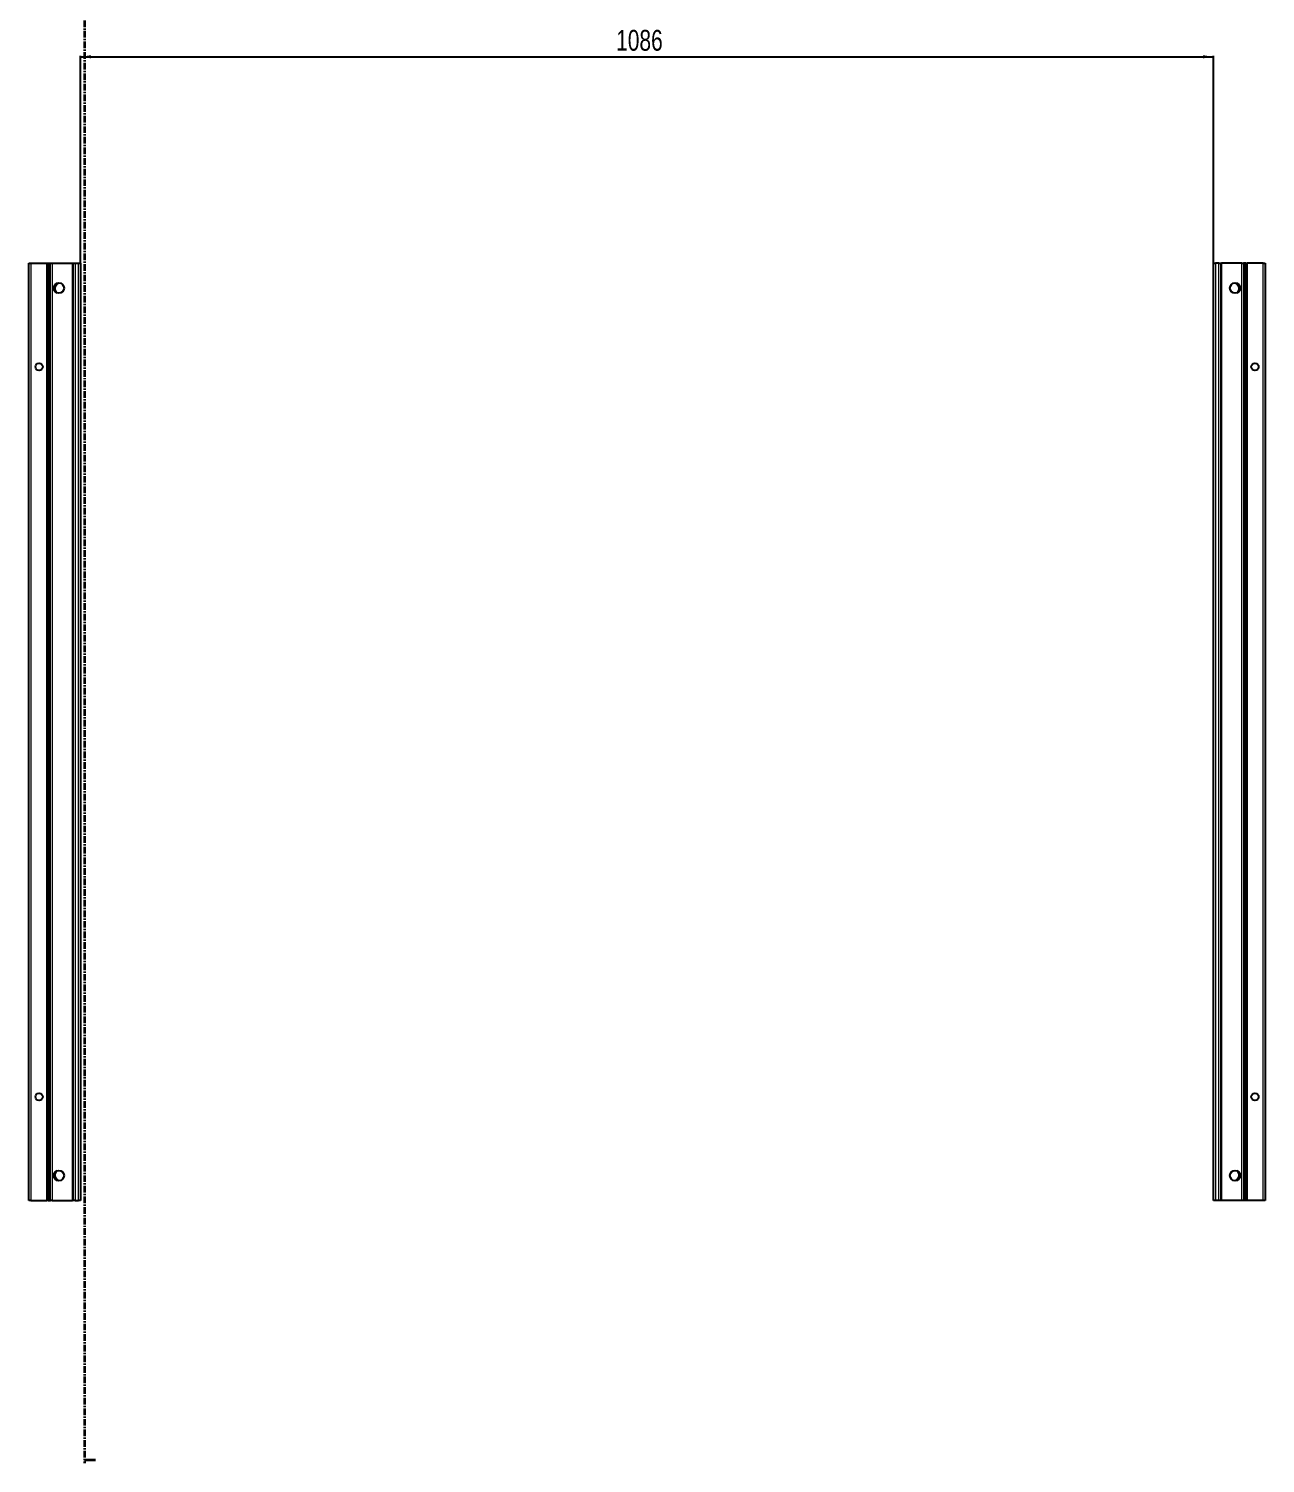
# Model space of a CAD drawing. Header units: millimetres. Extents: x -199 to 3364, y -2447 to 1507.
# Drawn here: x 1126 to 2311, y -1104 to 272 of the extents above; entities that cross this region are included whole.
import ezdxf

# ---------------------------------------------------------------- set-up
doc = ezdxf.new("R2010")
doc.units = ezdxf.units.MM
doc.linetypes.add('CENTER', pattern=[10.16, 6.35, -1.27, 1.27, -1.27])
doc.layers.add('FORMAT', color=7, linetype='Continuous')
doc.styles.add('SLDTEXTSTYLE0', font='TXT', dxfattribs={"width": 0.75})
doc.dimstyles.new('SLDDIMSTYLE0', dxfattribs={"dimtxt": 20, "dimasz": 10, "dimexe": 0, "dimexo": 0.0625, "dimgap": 5, "dimtad": 2, "dimdec": 1, "dimrnd": 1e-09, "dimzin": 12, "dimdsep": 46, "dimtxsty": 'SLDTEXTSTYLE0', "dimsah": 1, "dimcen": 0.09, "dimadec": 0, "dimazin": 3, "dimtfac": 1, "dimtofl": 0, "dimtmove": 0, "dimatfit": 3, "dimfxl": 0, "dimfrac": 2, "dimtolj": 1, "dimtzin": 12, "dimarcsym": 0})

# ---------------------------------------------------------------- blocks, each defined once
blk = doc.blocks.new('_D_4')
at = {"layer": 'FORMAT'}
for p, q in [((1175.4, 47.2), (1175.4, 246)), ((1175.4, 245), (2261.4, 245)), ((2261.4, 47.2), (2261.4, 246))]:
    blk.add_line(p, q, dxfattribs=at)
for points in [[(1175.4, 245), (1185.4, 243.5), (1185.4, 246.5)], [(2261.4, 245), (2251.4, 246.5), (2251.4, 243.5)]]:
    blk.add_solid(points, dxfattribs=at)
at = {"layer": 'FORMAT', "insert": (1688.8, 270.8), "char_height": 20, "attachment_point": 1, "style": 'SLDTEXTSTYLE0'}
blk.add_mtext('1086', dxfattribs=at)

msp = doc.modelspace()

# ---------------------------------------------------------------- linework, layer by layer
at = {"color": 7, "linetype": 'CENTER', "lineweight": 35}
msp.add_line((1179.1, 1499.09), (1179.1, -1103.67), dxfattribs=at)
at = {"color": 7, "linetype": 'Continuous', "lineweight": 25}
for p, q in [((1125.67, -851.79), (1125.67, 47.21)), ((1125.67, 47.21), (1127.67, 47.21)), ((1127.67, 47.21), (1143.02, 47.21)), ((1143.02, 47.21), (1143.67, 47.21)), ((1143.67, 23.46), (1143.67, 47.21)), ((1143.67, 47.21), (1144.25, 47.21)), ((1144.25, 47.21), (1145.46, 47.21)), ((1145.46, 47.21), (1145.46, -851.79)), ((1145.46, 47.21), (1145.49, 47.21)), ((1145.49, 47.21), (1145.49, -851.79)), ((1145.49, 47.21), (1146.7, 47.21)), ((1146.7, 47.21), (1148.11, 47.21)), ((1148.11, 47.21), (1167.52, 47.21)), ((1167.52, 47.21), (1168.17, 47.21)), ((1168.17, -851.79), (1168.17, 47.21)), ((1168.17, 47.21), (1170.17, 47.21)), ((1170.17, 47.21), (1173.37, 47.21)), ((1173.37, 47.21), (1175.37, 47.21)), ((1175.37, 47.21), (1175.37, -851.79)), ((2261.37, -851.79), (2261.37, 47.21)), ((2261.37, 47.21), (2263.37, 47.21)), ((2266.57, 47.21), (2263.37, 47.21)), ((2266.57, 47.21), (2268.57, 47.21)), ((2268.57, 47.21), (2268.57, -851.79)), ((2268.57, 47.21), (2269.22, 47.21)), ((2288.62, 47.21), (2269.22, 47.21)), ((2288.62, 47.21), (2290.03, 47.21)), ((2291.24, 47.21), (2290.03, 47.21)), ((2291.24, -851.79), (2291.24, 47.21)), ((2291.27, 47.21), (2291.24, 47.21)), ((2291.27, -851.79), (2291.27, 47.21)), ((2292.48, 47.21), (2291.27, 47.21)), ((2292.48, 47.21), (2293.07, 47.21)), ((2293.07, 47.21), (2293.07, 23.46)), ((2293.07, 47.21), (2293.72, 47.21)), ((2309.07, 47.21), (2293.72, 47.21)), ((2309.07, 47.21), (2311.07, 47.21)), ((2311.07, 47.21), (2311.07, -851.79)), ((1153.72, 27.73), (1153.72, 28.14)), ((2283.02, 28.14), (2283.02, 27.73)), ((1143.73, 23.35), (1143.67, 23.46)), ((1143.67, 23.46), (1143.67, 21.96)), ((1143.67, 21.96), (1143.73, 22.06)), ((1143.67, -26.54), (1143.67, 21.96)), ((1143.73, 22.06), (1143.73, 23.35)), ((2293.07, 23.46), (2293, 23.35)), ((2293, 23.35), (2293, 22.06)), ((2293, 22.06), (2293.07, 21.96)), ((2293.07, 21.96), (2293.07, 23.46)), ((2293.07, 21.96), (2293.07, -26.54)), ((1143.73, -26.65), (1143.67, -26.54)), ((1143.67, -26.54), (1143.67, -28.04)), ((1143.73, -27.94), (1143.73, -26.65)), ((2293.07, -26.54), (2293, -26.65)), ((2293, -26.65), (2293, -27.94)), ((2293.07, -28.04), (2293.07, -26.54)), ((1143.67, -28.04), (1143.73, -27.94)), ((1143.67, -76.54), (1143.67, -28.04)), ((2293, -27.94), (2293.07, -28.04)), ((2293.07, -28.04), (2293.07, -76.54)), ((1143.73, -76.65), (1143.67, -76.54)), ((1143.67, -76.54), (1143.67, -78.04)), ((1143.67, -78.04), (1143.73, -77.94)), ((1143.67, -126.54), (1143.67, -78.04)), ((1143.73, -77.94), (1143.73, -76.65)), ((2293.07, -76.54), (2293, -76.65)), ((2293, -76.65), (2293, -77.94)), ((2293, -77.94), (2293.07, -78.04)), ((2293.07, -78.04), (2293.07, -76.54)), ((2293.07, -78.04), (2293.07, -126.54)), ((1143.73, -126.65), (1143.67, -126.54)), ((1143.67, -126.54), (1143.67, -128.04)), ((1143.67, -128.04), (1143.73, -127.94)), ((1143.67, -176.54), (1143.67, -128.04)), ((1143.73, -127.94), (1143.73, -126.65)), ((2293.07, -126.54), (2293, -126.65)), ((2293, -126.65), (2293, -127.94)), ((2293, -127.94), (2293.07, -128.04)), ((2293.07, -128.04), (2293.07, -126.54)), ((2293.07, -128.04), (2293.07, -176.54)), ((1143.73, -176.65), (1143.67, -176.54)), ((1143.67, -176.54), (1143.67, -178.04)), ((1143.67, -178.04), (1143.73, -177.94)), ((1143.67, -226.54), (1143.67, -178.04)), ((1143.73, -177.94), (1143.73, -176.65)), ((2293.07, -176.54), (2293, -176.65)), ((2293, -176.65), (2293, -177.94)), ((2293, -177.94), (2293.07, -178.04)), ((2293.07, -178.04), (2293.07, -176.54)), ((2293.07, -178.04), (2293.07, -226.54)), ((1143.73, -226.65), (1143.67, -226.54)), ((1143.67, -226.54), (1143.67, -228.04)), ((1143.67, -228.04), (1143.73, -227.94)), ((1143.67, -276.54), (1143.67, -228.04)), ((1143.73, -227.94), (1143.73, -226.65)), ((2293.07, -226.54), (2293, -226.65)), ((2293, -226.65), (2293, -227.94)), ((2293, -227.94), (2293.07, -228.04)), ((2293.07, -228.04), (2293.07, -226.54)), ((2293.07, -228.04), (2293.07, -276.54)), ((1143.73, -276.65), (1143.67, -276.54)), ((1143.67, -276.54), (1143.67, -278.04)), ((1143.67, -278.04), (1143.73, -277.94)), ((1143.67, -326.54), (1143.67, -278.04)), ((1143.73, -277.94), (1143.73, -276.65)), ((2293.07, -276.54), (2293, -276.65)), ((2293, -276.65), (2293, -277.94)), ((2293, -277.94), (2293.07, -278.04)), ((2293.07, -278.04), (2293.07, -276.54)), ((2293.07, -278.04), (2293.07, -326.54)), ((1143.73, -326.65), (1143.67, -326.54)), ((1143.67, -326.54), (1143.67, -328.04)), ((1143.67, -328.04), (1143.73, -327.94)), ((1143.67, -376.54), (1143.67, -328.04)), ((1143.73, -327.94), (1143.73, -326.65)), ((2293.07, -326.54), (2293, -326.65)), ((2293, -326.65), (2293, -327.94)), ((2293, -327.94), (2293.07, -328.04)), ((2293.07, -328.04), (2293.07, -326.54)), ((2293.07, -328.04), (2293.07, -376.54)), ((1143.73, -376.65), (1143.67, -376.54)), ((1143.67, -376.54), (1143.67, -378.04)), ((1143.67, -378.04), (1143.73, -377.94)), ((1143.67, -426.54), (1143.67, -378.04)), ((1143.73, -377.94), (1143.73, -376.65)), ((2293.07, -376.54), (2293, -376.65)), ((2293, -376.65), (2293, -377.94)), ((2293, -377.94), (2293.07, -378.04)), ((2293.07, -378.04), (2293.07, -376.54)), ((2293.07, -378.04), (2293.07, -426.54)), ((1143.73, -426.65), (1143.67, -426.54)), ((1143.67, -426.54), (1143.67, -428.04)), ((1143.67, -428.04), (1143.73, -427.94)), ((1143.67, -476.54), (1143.67, -428.04)), ((1143.73, -427.94), (1143.73, -426.65)), ((2293.07, -426.54), (2293, -426.65)), ((2293, -426.65), (2293, -427.94)), ((2293, -427.94), (2293.07, -428.04)), ((2293.07, -428.04), (2293.07, -426.54)), ((2293.07, -428.04), (2293.07, -476.54)), ((1143.73, -476.65), (1143.67, -476.54)), ((1143.67, -476.54), (1143.67, -478.04)), ((1143.67, -478.04), (1143.73, -477.94)), ((1143.67, -526.54), (1143.67, -478.04)), ((1143.73, -477.94), (1143.73, -476.65)), ((2293.07, -476.54), (2293, -476.65)), ((2293, -476.65), (2293, -477.94)), ((2293, -477.94), (2293.07, -478.04)), ((2293.07, -478.04), (2293.07, -476.54)), ((2293.07, -478.04), (2293.07, -526.54)), ((1143.73, -526.65), (1143.67, -526.54)), ((1143.67, -526.54), (1143.67, -528.04)), ((1143.67, -528.04), (1143.73, -527.94)), ((1143.67, -576.54), (1143.67, -528.04)), ((1143.73, -527.94), (1143.73, -526.65)), ((2293.07, -526.54), (2293, -526.65)), ((2293, -526.65), (2293, -527.94)), ((2293, -527.94), (2293.07, -528.04)), ((2293.07, -528.04), (2293.07, -526.54)), ((2293.07, -528.04), (2293.07, -576.54)), ((1143.73, -576.65), (1143.67, -576.54)), ((1143.67, -576.54), (1143.67, -578.04)), ((1143.73, -577.94), (1143.73, -576.65)), ((2293.07, -576.54), (2293, -576.65)), ((2293, -576.65), (2293, -577.94)), ((2293.07, -578.04), (2293.07, -576.54)), ((1143.67, -578.04), (1143.73, -577.94)), ((1143.67, -626.54), (1143.67, -578.04)), ((2293, -577.94), (2293.07, -578.04)), ((2293.07, -578.04), (2293.07, -626.54)), ((1143.73, -626.65), (1143.67, -626.54)), ((1143.67, -626.54), (1143.67, -628.04)), ((1143.67, -628.04), (1143.73, -627.94)), ((1143.67, -676.54), (1143.67, -628.04)), ((1143.73, -627.94), (1143.73, -626.65)), ((2293.07, -626.54), (2293, -626.65)), ((2293, -626.65), (2293, -627.94)), ((2293, -627.94), (2293.07, -628.04)), ((2293.07, -628.04), (2293.07, -626.54)), ((2293.07, -628.04), (2293.07, -676.54)), ((1143.73, -676.65), (1143.67, -676.54)), ((1143.67, -676.54), (1143.67, -678.04)), ((1143.67, -678.04), (1143.73, -677.94)), ((1143.67, -726.54), (1143.67, -678.04)), ((1143.73, -677.94), (1143.73, -676.65)), ((2293.07, -676.54), (2293, -676.65)), ((2293, -676.65), (2293, -677.94)), ((2293, -677.94), (2293.07, -678.04)), ((2293.07, -678.04), (2293.07, -676.54)), ((2293.07, -678.04), (2293.07, -726.54)), ((1143.73, -726.65), (1143.67, -726.54)), ((1143.67, -726.54), (1143.67, -728.04)), ((1143.67, -728.04), (1143.73, -727.94)), ((1143.67, -776.54), (1143.67, -728.04)), ((1143.73, -727.94), (1143.73, -726.65)), ((2293.07, -726.54), (2293, -726.65)), ((2293, -726.65), (2293, -727.94)), ((2293, -727.94), (2293.07, -728.04)), ((2293.07, -728.04), (2293.07, -726.54)), ((2293.07, -728.04), (2293.07, -776.54)), ((1143.73, -776.65), (1143.67, -776.54)), ((1143.67, -776.54), (1143.67, -778.04)), ((1143.67, -778.04), (1143.73, -777.94)), ((1143.67, -826.54), (1143.67, -778.04)), ((1143.73, -777.94), (1143.73, -776.65)), ((2293.07, -776.54), (2293, -776.65)), ((2293, -776.65), (2293, -777.94)), ((2293, -777.94), (2293.07, -778.04)), ((2293.07, -778.04), (2293.07, -776.54)), ((2293.07, -778.04), (2293.07, -826.54)), ((1143.73, -826.65), (1143.67, -826.54)), ((1143.67, -826.54), (1143.67, -828.04)), ((1143.67, -828.04), (1143.73, -827.94)), ((1143.67, -851.79), (1143.67, -828.04)), ((1143.73, -827.94), (1143.73, -826.65)), ((1153.72, -832.73), (1153.72, -832.32)), ((2283.02, -832.32), (2283.02, -832.73)), ((2293.07, -826.54), (2293, -826.65)), ((2293, -826.65), (2293, -827.94)), ((2293, -827.94), (2293.07, -828.04)), ((2293.07, -828.04), (2293.07, -826.54)), ((2293.07, -828.04), (2293.07, -851.79)), ((1127.67, -851.79), (1125.67, -851.79)), ((1127.67, -851.79), (1143.02, -851.79)), ((1143.67, -851.79), (1143.02, -851.79)), ((1144.25, -851.79), (1143.67, -851.79)), ((1144.25, -851.79), (1145.46, -851.79)), ((1145.46, -851.79), (1145.49, -851.79)), ((1145.49, -851.79), (1146.7, -851.79)), ((1148.11, -851.79), (1146.7, -851.79)), ((1148.11, -851.79), (1167.52, -851.79)), ((1168.17, -851.79), (1167.52, -851.79)), ((1170.17, -851.79), (1168.17, -851.79)), ((1170.17, -851.79), (1173.37, -851.79)), ((1175.37, -851.79), (1173.37, -851.79)), ((2263.37, -851.79), (2261.37, -851.79)), ((2266.57, -851.79), (2263.37, -851.79)), ((2268.57, -851.79), (2266.57, -851.79)), ((2269.22, -851.79), (2268.57, -851.79)), ((2288.62, -851.79), (2269.22, -851.79)), ((2290.03, -851.79), (2288.62, -851.79)), ((2291.24, -851.79), (2290.03, -851.79)), ((2291.27, -851.79), (2291.24, -851.79)), ((2292.48, -851.79), (2291.27, -851.79)), ((2293.07, -851.79), (2292.48, -851.79)), ((2293.72, -851.79), (2293.07, -851.79)), ((2309.07, -851.79), (2293.72, -851.79)), ((2311.07, -851.79), (2309.07, -851.79))]:
    msp.add_line(p, q, dxfattribs=at)
at = {"color": 8, "linetype": 'Continuous', "lineweight": 18}
for p, q in [((1127.67, 47.21), (1127.67, -851.79)), ((1143.02, -851.79), (1143.02, 47.21)), ((1144.25, 47.21), (1144.25, -851.79)), ((1146.7, -851.79), (1146.7, 47.21)), ((1148.11, 47.21), (1148.11, -851.79)), ((1167.52, -851.79), (1167.52, 47.21)), ((1170.17, 47.21), (1170.17, -851.79)), ((1173.37, -851.79), (1173.37, 47.21)), ((2263.37, 47.21), (2263.37, -851.79)), ((2266.57, -851.79), (2266.57, 47.21)), ((2269.22, 47.21), (2269.22, -851.79)), ((2288.62, -851.79), (2288.62, 47.21)), ((2290.03, 47.21), (2290.03, -851.79)), ((2292.48, -851.79), (2292.48, 47.21)), ((2293.72, 47.21), (2293.72, -851.79)), ((2309.07, -851.79), (2309.07, 47.21))]:
    msp.add_line(p, q, dxfattribs=at)
at = {"color": 7, "linetype": 'Continuous', "lineweight": 35}
msp.add_line((1189.74, -1100.67), (1179.1, -1100.67), dxfattribs=at)
at = {"color": 7, "linetype": 'Continuous', "lineweight": 25}
for centre, radius in [((1154.52, 23.21), 5), ((2282.22, 23.21), 5), ((1135.57, -52.29), 3.5), ((2301.17, -52.29), 3.5), ((1135.57, -752.29), 3.5), ((2301.17, -752.29), 3.5), ((1154.52, -827.79), 5), ((2282.22, -827.79), 5)]:
    msp.add_circle(centre, radius, dxfattribs=at)
for centre, radius, start, end in [((1153.22, 27.73), 0.5, 299.14074, 0), ((2283.52, 27.73), 0.5, 180, 240.85926), ((1156.02, 22.71), 5.25, 119.14074, 233.81086), ((2280.72, 22.71), 5.25, 306.18912, 60.85926), ((1156.02, -827.29), 5.25, 126.18914, 240.85926), ((2280.72, -827.29), 5.25, 299.14074, 53.81082), ((1153.22, -832.32), 0.5, 0, 60.85926), ((2283.52, -832.32), 0.5, 119.14074, 180)]:
    msp.add_arc(centre, radius, start, end, dxfattribs=at)
at = {"color": 7, "linetype": 'Continuous', "lineweight": 35}
msp.add_solid([(1179.1, -1100.67), (1186.1, -1101.79), (1186.1, -1099.55)], dxfattribs=at)

# ---------------------------------------------------------------- dimensions: what is measured, and where the dimension line sits
at = {"layer": 'FORMAT'}
dim = msp.add_linear_dim(base=(2261.37, 245), p1=(1175.37, 47.21), p2=(2261.37, 47.21), angle=0, dimstyle='SLDDIMSTYLE0', dxfattribs=at)
dim.commit()
dim.dimension.update_dxf_attribs({"geometry": '_D_4', "text_midpoint": (1718.37, 245), "dimtype": 160})

doc.saveas('drawing.dxf')
